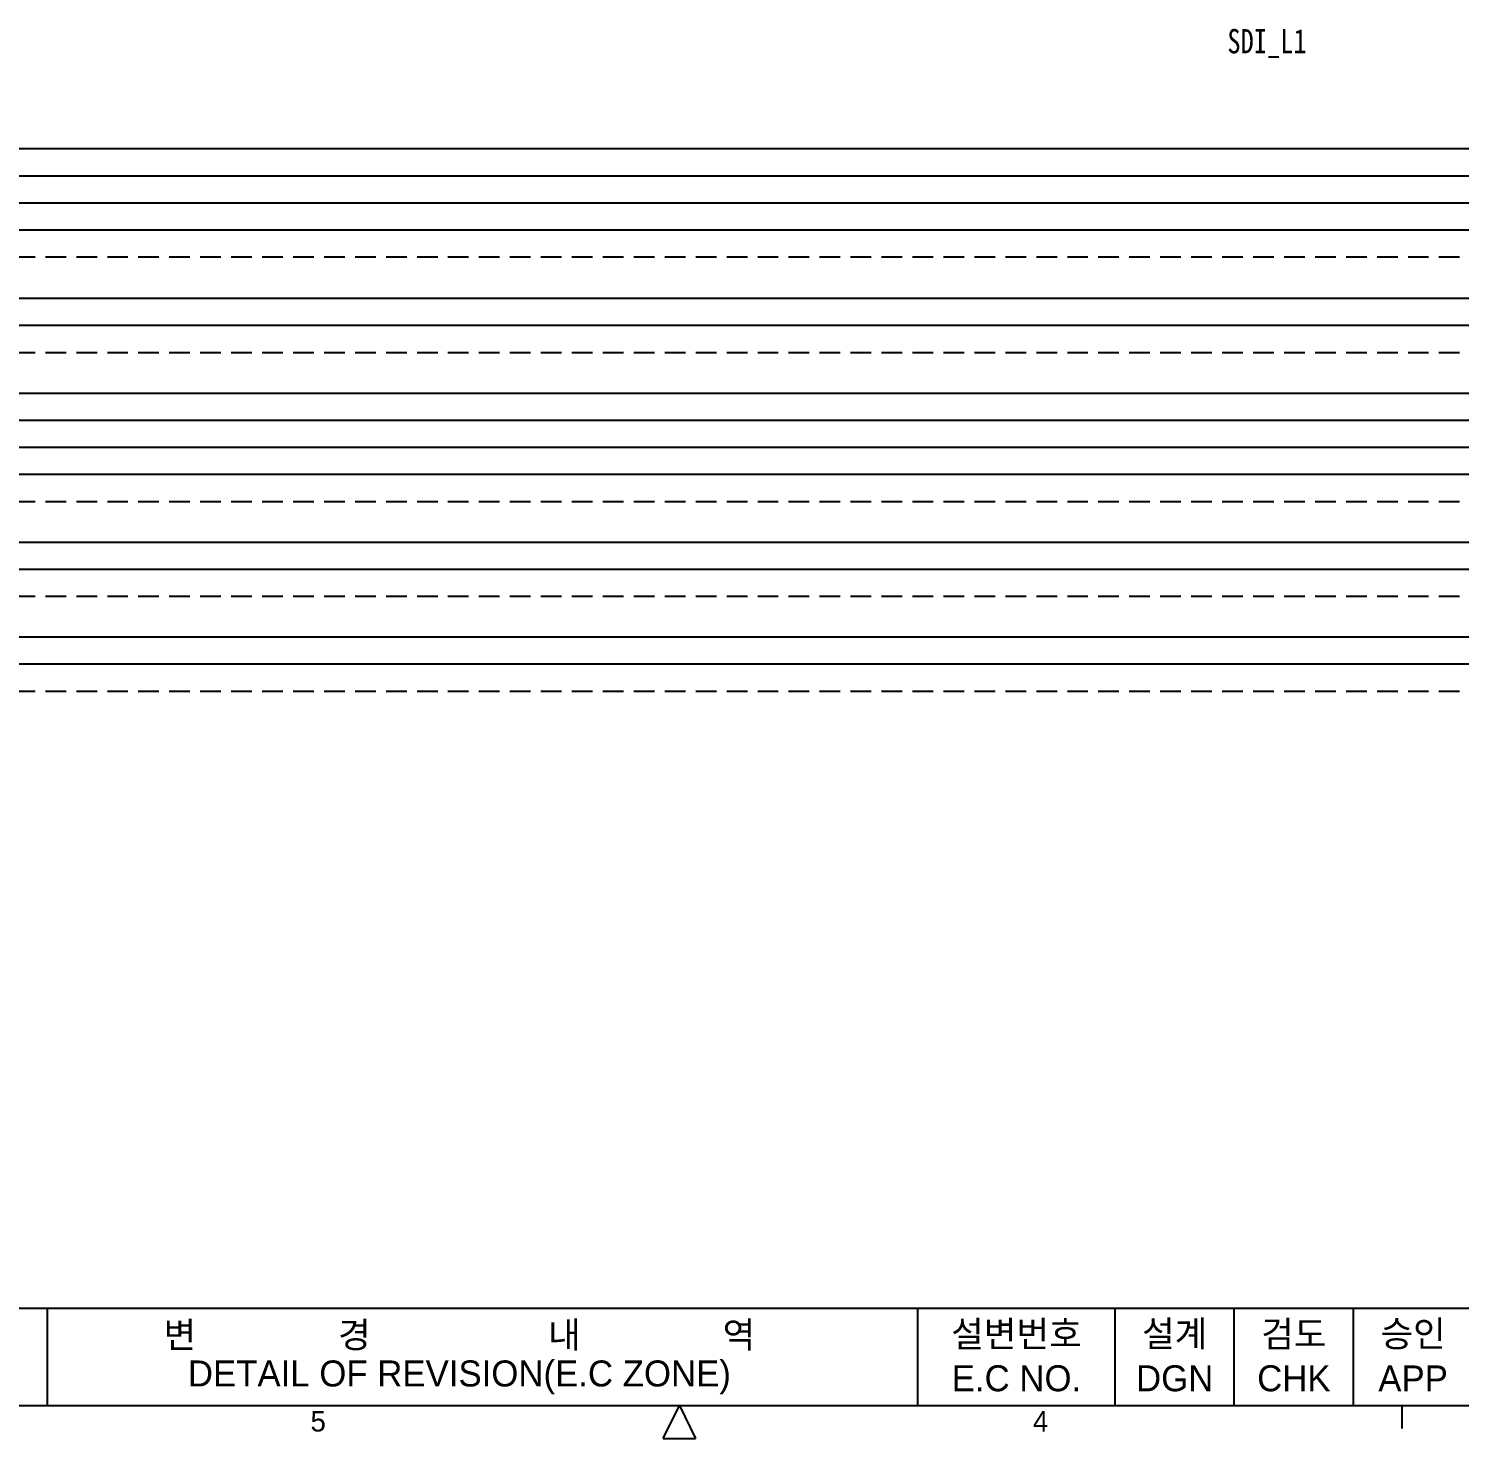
# Model space of a CAD drawing. Header units: millimetres. Extents: x 1677 to 2236, y -507 to -75.
# Drawn here: x 1896.6 to 2028.6, y -496.8 to -366.8 of the extents above; entities that cross this region are included whole.
import ezdxf
from ezdxf.enums import TextEntityAlignment as Align

# ---------------------------------------------------------------- set-up
doc = ezdxf.new("R2010")
doc.units = ezdxf.units.MM
doc.linetypes.add('HIDDEN', pattern=[9.525, 6.35, -3.175])
for name, color, linetype in [('SHIELD', 41, 'Continuous'), ('TX+', 1, 'Continuous'), ('TX-', 30, 'Continuous')]:
    doc.layers.add(name, color=color, linetype=linetype)
doc.layers.add('TEXT', color=7, linetype='Continuous', lineweight=15)
doc.styles.add('ROMANS', font='txt', dxfattribs={"height": 0.2})

msp = doc.modelspace()

# ---------------------------------------------------------------- linework, layer by layer
for p, q in [((2159.21, -377.86), (1817.14, -377.86)), ((2159.21, -380.36), (1817.14, -380.36)), ((2159.21, -382.86), (1817.14, -382.86)), ((2159.21, -385.36), (1817.14, -385.36)), ((2159.21, -391.66), (1817.14, -391.66)), ((2159.21, -394.16), (1817.14, -394.16)), ((2159.21, -400.41), (1817.14, -400.41)), ((2159.46, -402.91), (1817.14, -402.91)), ((2159.21, -405.41), (1817.14, -405.41)), ((2159.46, -407.91), (1817.14, -407.91)), ((2159.21, -414.16), (1817.14, -414.16)), ((2159.21, -416.66), (1817.14, -416.66))]:
    msp.add_line(p, q)
at = {"color": 5, "linetype": 'Continuous'}
for p, q in [((1867.31, -484.8), (2029.81, -484.8)), ((1689.91, -493.8), (2223.31, -493.8))]:
    msp.add_line(p, q, dxfattribs=at)
at = {"color": 6, "linetype": 'Continuous'}
for p, q in [((1898.31, -493.8), (1898.31, -484.8)), ((1978.62, -493.8), (1978.62, -484.8)), ((1996.81, -493.8), (1996.81, -484.8)), ((2007.81, -493.8), (2007.81, -484.8)), ((2018.81, -493.8), (2018.81, -484.8)), ((2023.29, -495.91), (2023.29, -493.8))]:
    msp.add_line(p, q, dxfattribs=at)
at = {"color": 2, "linetype": 'Continuous'}
for p, q in [((1955.11, -496.83), (1956.61, -493.8)), ((1956.61, -493.8), (1958.11, -496.83)), ((1955.11, -496.83), (1958.11, -496.83))]:
    msp.add_line(p, q, dxfattribs=at)
at = {"layer": 'SHIELD', "linetype": 'HIDDEN', "ltscale": 0.3}
for p, q in [((2157.19, -387.86), (1817.14, -387.86)), ((2157.19, -396.66), (1817.14, -396.66)), ((2157.19, -410.41), (1817.14, -410.41)), ((2157.19, -419.16), (1817.14, -419.16)), ((2157.19, -427.91), (1817.14, -427.91))]:
    msp.add_line(p, q, dxfattribs=at)
at = {"layer": 'TX+'}
msp.add_line((2159.21, -422.91), (1817.14, -422.91), dxfattribs=at)
at = {"layer": 'TX-'}
msp.add_line((2159.21, -425.41), (1817.14, -425.41), dxfattribs=at)

# ---------------------------------------------------------------- texts
at = {"color": 4, "attachment_point": 5, "style": 'ROMANS'}
for s, insert, char_height in [('{\\fﾱﾼﾸﾲￃﾼ|b0|i0|c129|p49;변\u3000\u3000\u3000\u3000경\u3000\u3000\u3000\u3000\u3000내\u3000\u3000\u3000\u3000역 }', (1936.31, -487.4), 2.4), ('{\\fﾱﾼﾸﾲￃﾼ|b0|i0|c129|p49;설변번호 }', (1987.71, -487.3), 2.4), ('{\\fﾱﾼﾸﾲￃﾼ|b0|i0|c129|p49;설계 }', (2002.31, -487.3), 2.4), ('{\\fﾱﾼﾸﾲￃﾼ|b0|i0|c129|p49;검도 }', (2013.31, -487.3), 2.4), ('{\\fﾱﾼﾸﾲￃﾼ|b0|i0|c129|p49;승인 }', (2024.31, -487.3), 2.4), ('{\\fﾱﾼﾸﾲￃﾼ|b0|i0|c129|p49;DETAIL OF REVISION(E.C ZONE) }', (1936.31, -491.2), 2.4), ('{\\fﾱﾼﾸﾲￃﾼ|b0|i0|c129|p49;E.C NO. }', (1987.71, -491.3), 2.4), ('{\\fﾱﾼﾸﾲￃﾼ|b0|i0|c129|p49;DGN }', (2002.31, -491.3), 2.4), ('{\\fﾱﾼﾸﾲￃﾼ|b0|i0|c129|p49;CHK }', (2013.31, -491.3), 2.4), ('{\\fﾱﾼﾸﾲￃﾼ|b0|i0|c129|p49;APP }', (2024.31, -491.3), 2.4), ('{\\fﾱﾼﾸﾲￃﾼ|b0|i0|c129|p49;5 }', (1923.28, -495.26), 1.9), ('{\\fﾱﾼﾸﾲￃﾼ|b0|i0|c129|p49;4 }', (1989.94, -495.26), 1.9)]:
    msp.add_mtext(s, dxfattribs=dict(at, insert=insert, char_height=char_height))
at = {"layer": 'TEXT', "lineweight": 0, "style": 'ROMANS', "width": 0.8}
msp.add_text('SDI_L1', height=2.24, dxfattribs=at).set_placement((2010.83, -369.04), align=Align.CENTER)

doc.saveas('drawing.dxf')
